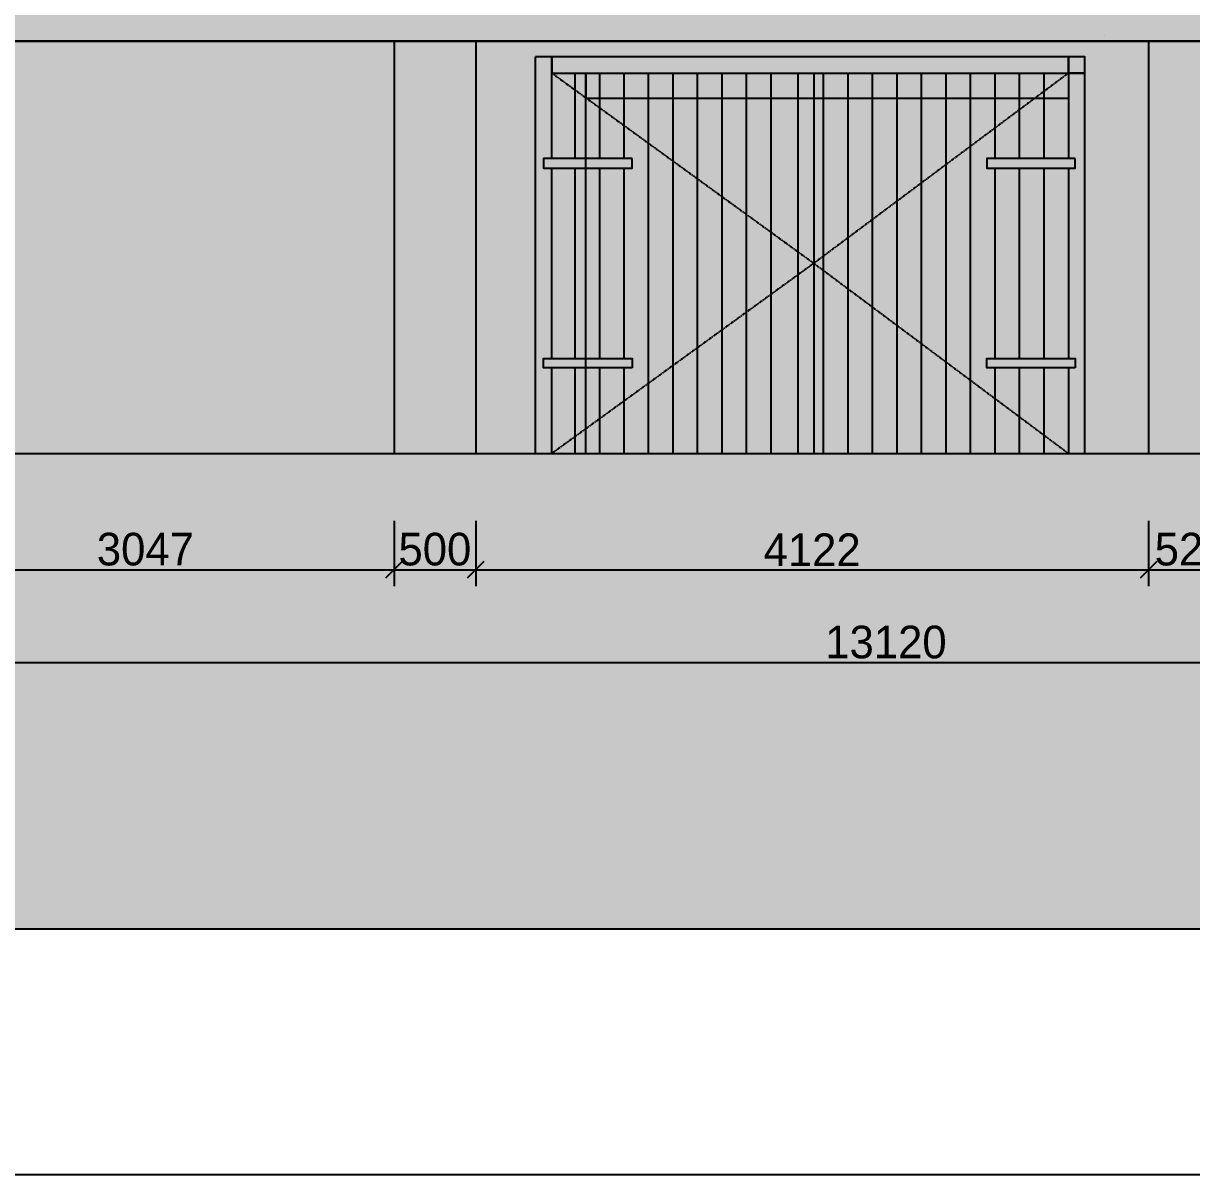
# Model space of a CAD drawing. Header units: metres. Extents: x 2773 to 296211, y -82189 to 61223.
# Drawn here: x 70071 to 77227, y -82189 to -75137 of the extents above; entities that cross this region are included whole.
import ezdxf

# ---------------------------------------------------------------- set-up
doc = ezdxf.new("R2010")
doc.units = ezdxf.units.M
doc.header["$LTSCALE"] = 0.5
doc.header["$PDMODE"] = 3
doc.linetypes.add('ACAD_ISO03W100', pattern=[30, 12, -18])
doc.linetypes.add('DASHED2', pattern=[9.525, 6.35, -3.175])
doc.layers.add('-help', color=4, linetype='Continuous', plot=False)
doc.layers.add('KON_HL', color=4, linetype='Continuous', plot=False)
for name, color, linetype in [('-höhenlinien', 251, 'ACAD_ISO03W100'), ('KON_025', 1, 'Continuous'), ('KON_050', 5, 'Continuous'), ('KON_SCHRAFF', 1, 'Continuous'), ('KON_STRICHLINIE', 1, 'DASHED2')]:
    doc.layers.add(name, color=color, linetype=linetype)
doc.styles.add('Century_Gothic', font='GOTHIC.TTF')
doc.dimstyles.new('M - 20 - HTL HALLSTATT$0', dxfattribs={"dimscale": 200, "dimtxt": 1.5, "dimasz": 0.5, "dimexe": 0.5, "dimexo": 0.2, "dimgap": 0.1, "dimtad": 1, "dimdec": 1, "dimdsep": 46, "dimtxsty": 'Century_Gothic', "dimblk": 'OBLIQUE', "dimcen": 0, "dimdle": 0.2, "dimclrd": 256, "dimclre": 256, "dimclrt": 256, "dimadec": 1, "dimazin": 0, "dimtfac": 1, "dimtdec": 1, "dimtix": 1, "dimtofl": 0, "dimtmove": 2, "dimatfit": 3, "dimldrblk": 'DOT', "dimfxl": 1.5, "dimfxlon": 1, "dimlwd": -1, "dimlwe": -1, "dimarcsym": 0})

# ---------------------------------------------------------------- blocks, each defined once
blk = doc.blocks.new('_Oblique')
at = {"color": 0, "linetype": 'ByBlock', "lineweight": -2}
blk.add_line((-0.5, -0.5), (0.5, 0.5), dxfattribs=at)
blk = doc.blocks.new('*D368')
at = {"layer": 'Defpoints', "color": 0, "transparency": 16777216}
for p in [(75355, -65949.2), (83969.2, -65949.2), (81414.7, -77771.9)]:
    blk.add_point(p, dxfattribs=at)
at = {"layer": 'KON_SCHRAFF', "transparency": 16777216}
for p, q in [((83969.2, -77811.9), (83969.2, -65909.2)), ((83669.2, -65949.2), (84069.2, -65949.2)), ((83669.2, -77771.9), (84069.2, -77771.9))]:
    blk.add_line(p, q, dxfattribs=at)
at = {"layer": 'KON_SCHRAFF', "transparency": 16777216, "xscale": 100, "yscale": 100, "zscale": 100}
for p, rotation in [((83969.2, -65949.2), 90), ((83969.2, -77771.9), 270)]:
    blk.add_blockref('_Oblique', p, dxfattribs=dict(at, rotation=rotation))
at = {"layer": 'KON_SCHRAFF', "transparency": 16777216, "insert": (83844.2, -71860.6), "char_height": 200, "attachment_point": 5, "rotation": 90, "style": 'Century_Gothic'}
blk.add_mtext('11822', dxfattribs=at)
blk = doc.blocks.new('_Dot')
at = {"color": 0, "linetype": 'ByBlock', "lineweight": -2}
blk.add_line((-0.5, 0), (-1, 0), dxfattribs=at)
at = {"color": 0, "linetype": 'ByBlock', "const_width": 0.5}
blk.add_lwpolyline([(-0.25, 0, 1), (0.25, 0, 1)], format="xyb", close=True, dxfattribs=at)
blk = doc.blocks.new('*D370')
at = {"layer": 'Defpoints', "color": 0, "transparency": 16777216}
for p in [(69294.7, -77771.9), (72341.7, -77771.9), (72341.7, -78484.1)]:
    blk.add_point(p, dxfattribs=at)
at = {"layer": 'KON_SCHRAFF', "transparency": 16777216}
for p, q in [((69294.7, -78184.1), (69294.7, -78584.1)), ((72341.7, -78184.1), (72341.7, -78584.1)), ((69254.7, -78484.1), (72381.7, -78484.1))]:
    blk.add_line(p, q, dxfattribs=at)
at = {"layer": 'KON_SCHRAFF', "transparency": 16777216, "xscale": 100, "yscale": 100, "zscale": 100, "rotation": 180}
blk.add_blockref('_Oblique', (69294.7, -78484.1), dxfattribs=at)
at = {"layer": 'KON_SCHRAFF', "transparency": 16777216, "xscale": 100, "yscale": 100, "zscale": 100}
blk.add_blockref('_Oblique', (72341.7, -78484.1), dxfattribs=at)
at = {"layer": 'KON_SCHRAFF', "transparency": 16777216, "insert": (70818.2, -78359.1), "char_height": 200, "attachment_point": 5, "style": 'Century_Gothic'}
blk.add_mtext('3047', dxfattribs=at)
blk = doc.blocks.new('*D371')
at = {"layer": 'Defpoints', "color": 0, "transparency": 16777216}
for p in [(72341.7, -77771.9), (72841.7, -77815.6), (72841.7, -78484.1)]:
    blk.add_point(p, dxfattribs=at)
at = {"layer": 'KON_SCHRAFF', "transparency": 16777216}
for p, q in [((72341.7, -78184.1), (72341.7, -78584.1)), ((72841.7, -78184.1), (72841.7, -78584.1)), ((72301.7, -78484.1), (72881.7, -78484.1))]:
    blk.add_line(p, q, dxfattribs=at)
at = {"layer": 'KON_SCHRAFF', "transparency": 16777216, "xscale": 100, "yscale": 100, "zscale": 100, "rotation": 180}
blk.add_blockref('_Oblique', (72341.7, -78484.1), dxfattribs=at)
at = {"layer": 'KON_SCHRAFF', "transparency": 16777216, "xscale": 100, "yscale": 100, "zscale": 100}
blk.add_blockref('_Oblique', (72841.7, -78484.1), dxfattribs=at)
at = {"layer": 'KON_SCHRAFF', "transparency": 16777216, "insert": (72591.7, -78359.1), "char_height": 200, "attachment_point": 5, "style": 'Century_Gothic'}
blk.add_mtext('500', dxfattribs=at)
blk = doc.blocks.new('*D372')
at = {"layer": 'Defpoints', "color": 0, "transparency": 16777216}
for p in [(76963.3, -77771.9), (72841.7, -77815.6), (76963.3, -78484.1)]:
    blk.add_point(p, dxfattribs=at)
at = {"layer": 'KON_SCHRAFF', "transparency": 16777216}
for p, q in [((72841.7, -78184.1), (72841.7, -78584.1)), ((76963.3, -78184.1), (76963.3, -78584.1)), ((72801.7, -78484.1), (77003.3, -78484.1))]:
    blk.add_line(p, q, dxfattribs=at)
at = {"layer": 'KON_SCHRAFF', "transparency": 16777216, "xscale": 100, "yscale": 100, "zscale": 100, "rotation": 180}
blk.add_blockref('_Oblique', (72841.7, -78484.1), dxfattribs=at)
at = {"layer": 'KON_SCHRAFF', "transparency": 16777216, "xscale": 100, "yscale": 100, "zscale": 100}
blk.add_blockref('_Oblique', (76963.3, -78484.1), dxfattribs=at)
at = {"layer": 'KON_SCHRAFF', "transparency": 16777216, "insert": (74902.5, -78361.6), "char_height": 200, "attachment_point": 5, "style": 'Century_Gothic'}
blk.add_mtext('4122', dxfattribs=at)
blk = doc.blocks.new('*D373')
at = {"layer": 'Defpoints', "color": 0, "transparency": 16777216}
for p in [(76963.3, -77771.9), (77484.7, -77771.9), (77484.7, -78484.1)]:
    blk.add_point(p, dxfattribs=at)
at = {"layer": 'KON_SCHRAFF', "transparency": 16777216}
for p, q in [((76963.3, -78184.1), (76963.3, -78584.1)), ((77484.7, -78184.1), (77484.7, -78584.1)), ((76923.3, -78484.1), (77524.7, -78484.1))]:
    blk.add_line(p, q, dxfattribs=at)
at = {"layer": 'KON_SCHRAFF', "transparency": 16777216, "xscale": 100, "yscale": 100, "zscale": 100, "rotation": 180}
blk.add_blockref('_Oblique', (76963.3, -78484.1), dxfattribs=at)
at = {"layer": 'KON_SCHRAFF', "transparency": 16777216, "xscale": 100, "yscale": 100, "zscale": 100}
blk.add_blockref('_Oblique', (77484.7, -78484.1), dxfattribs=at)
at = {"layer": 'KON_SCHRAFF', "transparency": 16777216, "insert": (77224, -78359.1), "char_height": 200, "attachment_point": 5, "style": 'Century_Gothic'}
blk.add_mtext('520', dxfattribs=at)
blk = doc.blocks.new('*D376')
at = {"layer": 'Defpoints', "color": 0, "transparency": 16777216}
for p in [(68794.7, -77771.9), (81914.7, -77771.9), (81914.7, -79053)]:
    blk.add_point(p, dxfattribs=at)
at = {"layer": 'KON_SCHRAFF', "transparency": 16777216}
for p, q in [((68794.7, -78753), (68794.7, -79153)), ((81914.7, -78753), (81914.7, -79153)), ((68754.7, -79053), (81954.7, -79053))]:
    blk.add_line(p, q, dxfattribs=at)
at = {"layer": 'KON_SCHRAFF', "transparency": 16777216, "xscale": 100, "yscale": 100, "zscale": 100, "rotation": 180}
blk.add_blockref('_Oblique', (68794.7, -79053), dxfattribs=at)
at = {"layer": 'KON_SCHRAFF', "transparency": 16777216, "xscale": 100, "yscale": 100, "zscale": 100}
blk.add_blockref('_Oblique', (81914.7, -79053), dxfattribs=at)
at = {"layer": 'KON_SCHRAFF', "transparency": 16777216, "insert": (75354.7, -78928), "char_height": 200, "attachment_point": 5, "style": 'Century_Gothic'}
blk.add_mtext('13120', dxfattribs=at)

msp = doc.modelspace()

# ---------------------------------------------------------------- hatches: boundary and pattern name
at = {"layer": '-höhenlinien', "ltscale": 0.01, "true_color": 0xe8e8e8, "transparency": 33554536}
h = msp.add_hatch(color=254, dxfattribs=at)
h.dxf.hatch_style = 1
h.set_gradient(color1=(188, 182, 179), rotation=270)
h.paths.add_polyline_path([(90609.01, -80685.61), (90609.01, -77795.1), (89198.49, -77862.73), (87647.99, -77602.37), (87185.21, -77608.93), (86635.59, -77678.94), (85142.76, -77740.13), (84681.53, -77729.01), (83407.23, -77628.3), (82700.25, -77637.1), (81914.71, -77771.93), (68794.71, -77771.93), (68712.34, -77286.91), (68723.63, -76960.36), (68727.57, -76763.77), (68699.74, -76437.18), (68654.62, -76211.49), (68604.85, -75875.88), (68531.69, -75602.85), (68423.26, -75494.42), (68386.48, -75357.13), (68265.38, -75287.22), (67529.56, -75336.16), (67341.43, -75369.59), (67145.89, -75372.02), (67045.05, -75373.28), (66918.42, -75345.05), (66780.75, -75346.77), (65284.51, -75418.51), (63734.01, -75158.15), (63271.24, -75164.71), (62707.36, -75236.53), (62707.36, -80685.61)])
at = {"layer": 'KON_025', "true_color": 0x636466, "transparency": 33554472}
h = msp.add_hatch(color=251, dxfattribs=at)
h.dxf.hatch_style = 1
h.paths.add_polyline_path([(72341.71, -75246.65), (69592.43, -75246.65), (69592.43, -75383.28), (72341.71, -75383.28)])
h = msp.add_hatch(color=251, dxfattribs=at)
h.dxf.hatch_style = 1
h.paths.add_polyline_path([(73140.54, -75246.65), (72840.22, -75246.65), (72840.22, -77771.93), (73140.54, -77771.93)])
h = msp.add_hatch(color=251, dxfattribs=at)
h.dxf.hatch_style = 1
h.paths.add_polyline_path([(76963.26, -75246.65), (73139.43, -75246.65), (73139.43, -75383.28), (76963.26, -75383.28)])
at = {"layer": 'KON_025', "true_color": 0x736c68, "transparency": 33554544}
h = msp.add_hatch(color=251, dxfattribs=at)
h.dxf.hatch_style = 1
h.paths.add_polyline_path([(73799.82, -76024.33), (73799.82, -75966.07), (73257.09, -75966.07), (73257.09, -76024.33)])
h.paths.add_polyline_path([(73257.09, -77247.79), (73799.82, -77247.79), (73799.82, -77189.54), (73257.09, -77189.54)])
h.paths.add_polyline_path([(75972.09, -77247.79), (76514.82, -77247.79), (76514.82, -77189.54), (75972.09, -77189.54)])
h.paths.add_polyline_path([(76514.82, -76024.33), (76514.82, -75966.07), (75972.09, -75966.07), (75972.09, -76024.33)])
at = {"layer": 'KON_SCHRAFF', "true_color": 0xc5b7aa, "transparency": 33554457}
h = msp.add_hatch(color=9, dxfattribs=at)
h.dxf.hatch_style = 1
h.paths.add_polyline_path([(75355, -65949.19), (68794.71, -72266.65), (68794.71, -77771.93), (81914.71, -77771.93), (81914.71, -72266.65)])
at = {"layer": 'KON_SCHRAFF', "true_color": 0xc5b7aa, "transparency": 33554687}
h = msp.add_hatch(color=9, dxfattribs=at)
h.dxf.hatch_style = 1
h.paths.add_polyline_path([(69294.71, -75066.65), (68794.71, -75066.65), (68794.71, -75246.65), (69294.71, -75246.65)])
h.paths.add_polyline_path([(72341.71, -75066.65), (69294.71, -75066.65), (69294.71, -75246.65), (72341.71, -75246.65)])
h.paths.add_polyline_path([(72841.71, -75066.65), (72341.71, -75066.65), (72341.71, -75246.65), (72841.71, -75246.65)])
h.paths.add_polyline_path([(76963.26, -75066.65), (72841.71, -75066.65), (72841.71, -75246.65), (76963.26, -75246.65)])
h.paths.add_polyline_path([(77484.71, -75066.65), (76963.26, -75066.65), (76963.26, -75246.65), (77484.71, -75246.65)])
h.paths.add_polyline_path([(81414.71, -75066.65), (77484.71, -75066.65), (77484.71, -75246.65), (81414.71, -75246.65)])
h.paths.add_polyline_path([(81914.71, -75066.65), (81414.71, -75066.65), (81414.71, -75246.65), (81914.71, -75246.65)])
at = {"layer": 'KON_SCHRAFF', "true_color": 0x939598, "transparency": 33554602}
h = msp.add_hatch(color=252, dxfattribs=at)
h.dxf.hatch_style = 1
h.paths.add_polyline_path([(69294.71, -75246.65), (68794.71, -75246.65), (68794.71, -77771.93), (69294.71, -77771.93)])
h.paths.add_polyline_path([(81914.71, -75246.65), (81414.71, -75246.65), (81414.71, -77771.93), (81914.71, -77771.93)])
h.paths.add_polyline_path([(72841.71, -75246.65), (72341.71, -75246.65), (72341.71, -77771.93), (72841.71, -77771.93)])
at = {"layer": 'KON_SCHRAFF', "true_color": 0xb5a392, "transparency": 33554480}
h = msp.add_hatch(color=253, dxfattribs=at)
h.dxf.hatch_style = 1
h.paths.add_polyline_path([(77484.71, -75246.65), (76963.26, -75246.65), (76963.26, -77771.93), (77484.71, -77771.93)])
at = {"layer": 'KON_SCHRAFF', "true_color": 0xc5b7aa, "transparency": 33554607}
h = msp.add_hatch(color=9, dxfattribs=at)
h.dxf.hatch_style = 1
h.paths.add_polyline_path([(76573.19, -75341.93), (73308.19, -75341.93), (73308.19, -75441.93), (76473.19, -75441.93), (76573.19, -75441.93)])
h.paths.add_polyline_path([(73308.19, -75341.93), (73208.19, -75341.93), (73208.19, -77771.93), (73308.19, -77771.93), (73308.19, -77247.79), (73257.09, -77247.79), (73257.09, -77189.54), (73308.19, -77189.54), (73308.19, -76024.33), (73257.09, -76024.33), (73257.09, -75966.07), (73308.19, -75966.07)])
h.paths.add_polyline_path([(76573.19, -75441.93), (76473.19, -75441.93), (76473.19, -75966.07), (76514.82, -75966.07), (76514.82, -76024.33), (76473.19, -76024.33), (76473.19, -77189.54), (76514.82, -77189.54), (76514.82, -77247.79), (76473.19, -77247.79), (76473.19, -77771.93), (76573.19, -77771.93)])
at = {"layer": 'KON_SCHRAFF', "true_color": 0xa48f7a, "transparency": 33554490}
h = msp.add_hatch(color=252, dxfattribs=at)
h.dxf.hatch_style = 1
h.paths.add_polyline_path([(73451.15, -75441.93), (73308.19, -75441.93), (73308.19, -75966.07), (73451.15, -75966.07)])
h.paths.add_polyline_path([(73451.15, -76024.33), (73308.19, -76024.33), (73308.19, -77189.54), (73451.15, -77189.54)])
h.paths.add_polyline_path([(73451.15, -77247.79), (73308.19, -77247.79), (73308.19, -77771.93), (73451.15, -77771.93)])
h.paths.add_polyline_path([(73751.15, -76024.33), (73601.15, -76024.33), (73601.15, -77189.54), (73751.15, -77189.54)])
h.paths.add_polyline_path([(73751.15, -77247.79), (73601.15, -77247.79), (73601.15, -77771.93), (73751.15, -77771.93)])
h.paths.add_polyline_path([(73751.15, -75595.35), (73601.15, -75595.35), (73601.15, -75966.07), (73751.15, -75966.07)])
h.paths.add_polyline_path([(74051.15, -75595.35), (73901.15, -75595.35), (73901.15, -77771.93), (74051.15, -77771.93)])
h.paths.add_polyline_path([(74051.15, -75441.93), (73901.15, -75441.93), (73901.15, -75595.35), (74051.15, -75595.35)])
h.paths.add_polyline_path([(74351.15, -75595.35), (74201.15, -75595.35), (74201.15, -77771.93), (74351.15, -77771.93)])
h.paths.add_polyline_path([(74351.15, -75441.93), (74201.15, -75441.93), (74201.15, -75595.35), (74351.15, -75595.35)])
h.paths.add_polyline_path([(74913.19, -75595.35), (74817.36, -75595.35), (74817.36, -77771.93), (74913.19, -77771.93)])
h.paths.add_polyline_path([(74913.19, -75441.93), (74817.36, -75441.93), (74817.36, -75595.35), (74913.19, -75595.35)])
h.paths.add_polyline_path([(75273.19, -75595.35), (75123.19, -75595.35), (75123.19, -77771.93), (75273.19, -77771.93)])
h.paths.add_polyline_path([(75273.19, -75441.93), (75123.19, -75441.93), (75123.19, -75595.35), (75273.19, -75595.35)])
h.paths.add_polyline_path([(75723.19, -75595.35), (75573.19, -75595.35), (75573.19, -77771.93), (75723.19, -77771.93)])
h.paths.add_polyline_path([(75723.19, -75441.93), (75573.19, -75441.93), (75573.19, -75595.35), (75723.19, -75595.35)])
h.paths.add_polyline_path([(76023.19, -75595.35), (75873.19, -75595.35), (75873.19, -77771.93), (76023.19, -77771.93), (76023.19, -77247.79), (75972.09, -77247.79), (75972.09, -77189.54), (76023.19, -77189.54), (76023.19, -76024.33), (75972.09, -76024.33), (75972.09, -75966.07), (76023.19, -75966.07)])
h.paths.add_polyline_path([(76023.19, -75441.93), (75873.19, -75441.93), (75873.19, -75595.35), (76023.19, -75595.35)])
h.paths.add_polyline_path([(76473.19, -75595.35), (76323.19, -75595.35), (76323.19, -75966.07), (76473.19, -75966.07)])
h.paths.add_polyline_path([(76473.19, -75441.93), (76323.19, -75441.93), (76323.19, -75595.35), (76473.19, -75595.35)])
h.paths.add_polyline_path([(76473.19, -76024.33), (76323.19, -76024.33), (76323.19, -77189.54), (76473.19, -77189.54)])
h.paths.add_polyline_path([(76473.19, -77247.79), (76323.19, -77247.79), (76323.19, -77771.93), (76473.19, -77771.93)])
at = {"layer": 'KON_SCHRAFF', "true_color": 0xc5b7aa, "transparency": 33554569}
h = msp.add_hatch(color=9, dxfattribs=at)
h.dxf.hatch_style = 1
h.paths.add_polyline_path([(73601.15, -75595.35), (73515.68, -75595.35), (73515.68, -75966.07), (73601.15, -75966.07)])
h.paths.add_polyline_path([(73601.15, -75441.93), (73515.68, -75441.93), (73515.68, -75595.35), (73601.15, -75595.35)])
h.paths.add_polyline_path([(73515.68, -75595.35), (73515.68, -75441.93), (73451.15, -75441.93), (73451.15, -75966.07), (73515.68, -75966.07)])
h.paths.add_polyline_path([(73601.15, -76024.33), (73515.68, -76024.33), (73515.68, -77189.54), (73601.15, -77189.54)])
h.paths.add_polyline_path([(73515.68, -76024.33), (73451.15, -76024.33), (73451.15, -77189.54), (73515.68, -77189.54)])
h.paths.add_polyline_path([(73601.15, -77247.79), (73515.68, -77247.79), (73515.68, -77771.93), (73601.15, -77771.93)])
h.paths.add_polyline_path([(73515.68, -77247.79), (73451.15, -77247.79), (73451.15, -77771.93), (73515.68, -77771.93)])
h.paths.add_polyline_path([(74501.15, -75595.35), (74351.15, -75595.35), (74351.15, -77771.93), (74501.15, -77771.93)])
h.paths.add_polyline_path([(74501.15, -75441.93), (74351.15, -75441.93), (74351.15, -75595.35), (74501.15, -75595.35)])
h.paths.add_polyline_path([(74973.19, -75595.35), (74913.19, -75595.35), (74913.19, -77771.93), (74973.19, -77771.93)])
h.paths.add_polyline_path([(74973.19, -75441.93), (74913.19, -75441.93), (74913.19, -75595.35), (74973.19, -75595.35)])
h.paths.add_polyline_path([(75573.19, -75595.35), (75423.19, -75595.35), (75423.19, -77771.93), (75573.19, -77771.93)])
h.paths.add_polyline_path([(75573.19, -75441.93), (75423.19, -75441.93), (75423.19, -75595.35), (75573.19, -75595.35)])
h.paths.add_polyline_path([(76173.19, -75441.93), (76023.19, -75441.93), (76023.19, -75595.35), (76173.19, -75595.35)])
h.paths.add_polyline_path([(76173.19, -75595.35), (76023.19, -75595.35), (76023.19, -75966.07), (76173.19, -75966.07)])
h.paths.add_polyline_path([(76173.19, -76024.33), (76023.19, -76024.33), (76023.19, -77189.54), (76173.19, -77189.54)])
h.paths.add_polyline_path([(76173.19, -77247.79), (76023.19, -77247.79), (76023.19, -77771.93), (76173.19, -77771.93)])
at = {"layer": 'KON_SCHRAFF', "true_color": 0xa48f7a, "transparency": 33554490}
h = msp.add_hatch(color=252, dxfattribs=at)
h.dxf.hatch_style = 1
h.paths.add_polyline_path([(73751.15, -75595.35), (73751.15, -75441.93), (73601.15, -75441.93), (73601.15, -75595.35)])
at = {"layer": 'KON_SCHRAFF', "true_color": 0xc5b7aa, "transparency": 33554498}
h = msp.add_hatch(color=9, dxfattribs=at)
h.dxf.hatch_style = 1
h.paths.add_polyline_path([(73901.15, -75595.35), (73751.15, -75595.35), (73751.15, -75966.07), (73799.82, -75966.07), (73799.82, -76024.33), (73751.15, -76024.33), (73751.15, -77189.54), (73799.82, -77189.54), (73799.82, -77247.79), (73751.15, -77247.79), (73751.15, -77771.93), (73901.15, -77771.93)])
h.paths.add_polyline_path([(73901.15, -75441.93), (73751.15, -75441.93), (73751.15, -75595.35), (73901.15, -75595.35)])
h.paths.add_polyline_path([(74651.15, -75595.35), (74501.15, -75595.35), (74501.15, -77771.93), (74651.15, -77771.93)])
h.paths.add_polyline_path([(74651.15, -75441.93), (74501.15, -75441.93), (74501.15, -75595.35), (74651.15, -75595.35)])
h.paths.add_polyline_path([(75423.19, -75595.35), (75273.19, -75595.35), (75273.19, -77771.93), (75423.19, -77771.93)])
h.paths.add_polyline_path([(75423.19, -75441.93), (75273.19, -75441.93), (75273.19, -75595.35), (75423.19, -75595.35)])
h.paths.add_polyline_path([(76323.19, -75441.93), (76173.19, -75441.93), (76173.19, -75595.35), (76323.19, -75595.35)])
h.paths.add_polyline_path([(76323.19, -75595.35), (76173.19, -75595.35), (76173.19, -75966.07), (76323.19, -75966.07)])
h.paths.add_polyline_path([(76323.19, -76024.33), (76173.19, -76024.33), (76173.19, -77189.54), (76323.19, -77189.54)])
h.paths.add_polyline_path([(76323.19, -77247.79), (76173.19, -77247.79), (76173.19, -77771.93), (76323.19, -77771.93)])
at = {"layer": 'KON_SCHRAFF', "true_color": 0xc5b7aa, "transparency": 33554508}
h = msp.add_hatch(color=9, dxfattribs=at)
h.dxf.hatch_style = 1
h.paths.add_polyline_path([(74201.15, -75595.35), (74051.15, -75595.35), (74051.15, -77771.93), (74201.15, -77771.93)])
h.paths.add_polyline_path([(74201.15, -75441.93), (74051.15, -75441.93), (74051.15, -75595.35), (74201.15, -75595.35)])
h.paths.add_polyline_path([(74817.36, -75441.93), (74651.15, -75441.93), (74651.15, -75595.35), (74817.36, -75595.35)])
h.paths.add_polyline_path([(74817.36, -75595.35), (74651.15, -75595.35), (74651.15, -77771.93), (74817.36, -77771.93)])
h.paths.add_polyline_path([(75123.19, -75595.35), (74973.19, -75595.35), (74973.19, -77771.93), (75123.19, -77771.93)])
h.paths.add_polyline_path([(75123.19, -75441.93), (74973.19, -75441.93), (74973.19, -75595.35), (75123.19, -75595.35)])
h.paths.add_polyline_path([(75873.19, -75595.35), (75723.19, -75595.35), (75723.19, -77771.93), (75873.19, -77771.93)])
h.paths.add_polyline_path([(75873.19, -75441.93), (75723.19, -75441.93), (75723.19, -75595.35), (75873.19, -75595.35)])

# ---------------------------------------------------------------- linework, layer by layer
at = {"layer": '-help'}
msp.add_lwpolyline([(90609.01, -61325.75), (62707.36, -61325.75), (62707.36, -82189.17), (90609.01, -82189.17)], close=True, dxfattribs=at)
at = {"layer": 'KON_025'}
for points in [[(76690.78, -75208.93), (76690.78, -75208.93)], [(73799.82, -75966.07), (73257.09, -75966.07), (73257.09, -76024.33), (73799.82, -76024.33)], [(76514.82, -75966.07), (75972.09, -75966.07), (75972.09, -76024.33), (76514.82, -76024.33)], [(73799.82, -77247.79), (73257.09, -77247.79), (73257.09, -77189.54), (73799.82, -77189.54)], [(76514.82, -77247.79), (75972.09, -77247.79), (75972.09, -77189.54), (76514.82, -77189.54)]]:
    msp.add_lwpolyline(points, close=True, dxfattribs=at)
for points in [[(73208.19, -77771.93), (73208.19, -75341.93)], [(76573.19, -77771.93), (76573.19, -75341.93), (73208.19, -75341.93)], [(73308.19, -75966.07), (73308.19, -75341.93)], [(76473.19, -75441.93), (76473.19, -75341.93), (76473.19, -75966.07)], [(76573.19, -77771.93), (76573.19, -75341.93)], [(73308.19, -75441.93), (76473.19, -75441.93)], [(73451.15, -75966.07), (73451.15, -75441.93)], [(73601.15, -75966.07), (73601.15, -75441.93)], [(73751.15, -75966.07), (73751.15, -75441.93)], [(73901.15, -77771.93), (73901.15, -77771.93), (73901.15, -75441.93)], [(74051.15, -77771.93), (74051.15, -77771.93), (74051.15, -75441.93)], [(74201.15, -77771.93), (74201.15, -77771.93), (74201.15, -75441.93)], [(74351.15, -77771.93), (74351.15, -77771.93), (74351.15, -75441.93)], [(74501.15, -77771.93), (74501.15, -77771.93), (74501.15, -75441.93)], [(74651.15, -77771.93), (74651.15, -77771.93), (74651.15, -75441.93)], [(74817.36, -77771.93), (74817.36, -77771.93), (74817.36, -75441.93)], [(74913.19, -75441.93), (74913.19, -77771.93)], [(74973.19, -77771.93), (74973.19, -77771.93), (74973.19, -75441.93)], [(75123.19, -77771.93), (75123.19, -77771.93), (75123.19, -75441.93)], [(75273.19, -77771.93), (75273.19, -77771.93), (75273.19, -75441.93)], [(75423.19, -77771.93), (75423.19, -77771.93), (75423.19, -75441.93)], [(75573.19, -77771.93), (75573.19, -77771.93), (75573.19, -75441.93)], [(75723.19, -77771.93), (75723.19, -77771.93), (75723.19, -75441.93)], [(75873.19, -77771.93), (75873.19, -77771.93), (75873.19, -75441.93)], [(76023.19, -75966.07), (76023.19, -75441.93)], [(76173.19, -75966.07), (76173.19, -75441.93)], [(76323.19, -75966.07), (76323.19, -75441.93)], [(73308.19, -77189.54), (73308.19, -76024.33)], [(73451.15, -77189.54), (73451.15, -76024.33)], [(73601.15, -77189.54), (73601.15, -76024.33)], [(73751.15, -77189.54), (73751.15, -76024.33)], [(76023.19, -77189.54), (76023.19, -76024.33)], [(76173.19, -77189.54), (76173.19, -76024.33)], [(76323.19, -77189.54), (76323.19, -76024.33)], [(76473.19, -76024.33), (76473.19, -77189.54)], [(73308.19, -77771.93), (73308.19, -77247.79)], [(73451.15, -77771.93), (73451.15, -77771.93), (73451.15, -77247.79)], [(73601.15, -77771.93), (73601.15, -77771.93), (73601.15, -77247.79)], [(73751.15, -77771.93), (73751.15, -77771.93), (73751.15, -77247.79)], [(76023.19, -77771.93), (76023.19, -77771.93), (76023.19, -77247.79)], [(76173.19, -77771.93), (76173.19, -77771.93), (76173.19, -77247.79)], [(76323.19, -77771.93), (76323.19, -77771.93), (76323.19, -77247.79)], [(76473.19, -77247.79), (76473.19, -77771.93)]]:
    msp.add_lwpolyline(points, dxfattribs=at)
at = {"layer": 'KON_050'}
for points in [[(68794.71, -72266.65), (68794.71, -77771.93), (81914.71, -77771.93), (81914.71, -72266.65)], [(72341.71, -75246.65), (72341.71, -77771.93)], [(72841.71, -75246.65), (72841.71, -77771.93)], [(76963.26, -75246.65), (76963.26, -77771.93)]]:
    msp.add_lwpolyline(points, dxfattribs=at)
msp.add_lwpolyline([(68794.71, -75066.65), (81914.71, -75066.65), (81914.71, -75246.65), (68794.71, -75246.65)], close=True, dxfattribs=at)
at = {"layer": 'KON_HL'}
for points in [[(68794.71, -75066.65), (68794.71, -75246.65), (81914.71, -75246.65)], [(73308.19, -75966.07), (73308.19, -75341.93), (73308.19, -75441.93), (76573.19, -75441.93), (76473.19, -75441.93), (76473.19, -75966.07)], [(73308.19, -77771.93), (73515.68, -77771.93), (73515.68, -75441.93), (73515.68, -75595.35), (76473.19, -75595.35)], [(73308.19, -77189.54), (73308.19, -76024.33)], [(76473.19, -76024.33), (76473.19, -77189.54)], [(73208.19, -77771.93), (73308.19, -77771.93), (73308.19, -77247.79)], [(76473.19, -77247.79), (76473.19, -77771.93)], [(68794.71, -77771.93), (87641.81, -77771.93)]]:
    msp.add_lwpolyline(points, dxfattribs=at)
at = {"layer": 'KON_SCHRAFF'}
for points in [[(92708.86, -77784.56), (92744.97, -80685.61), (62707.36, -80685.61)], [(73208.19, -77771.93), (76573.19, -77771.93)]]:
    msp.add_lwpolyline(points, dxfattribs=at)
at = {"layer": 'KON_STRICHLINIE'}
for points in [[(73308.19, -75441.93), (74913.19, -76606.93), (73308.19, -77771.93)], [(76473.19, -75441.93), (74913.19, -76606.93), (76473.19, -77771.93)]]:
    msp.add_lwpolyline(points, dxfattribs=at)

# ---------------------------------------------------------------- dimensions: what is measured, and where the dimension line sits
at = {"layer": 'KON_SCHRAFF'}
dim = msp.add_linear_dim(base=(83969.22, -65949.19), p1=(81414.71, -77771.93), p2=(75355, -65949.19), angle=90, text='11822', dimstyle='M - 20 - HTL HALLSTATT$0', override={"dimtxt": 1}, dxfattribs=at)
dim.commit()
dim.dimension.update_dxf_attribs({"geometry": '*D368', "text_midpoint": (83844.19, -71860.56)})
for base, p1, p2, picture, middle in [((81914.71, -79053.03), (68794.71, -77771.93), (81914.71, -77771.93), '*D376', (75354.71, -78928)), ((72341.71, -78484.12), (69294.71, -77771.93), (72341.71, -77771.93), '*D370', (70818.21, -78359.09)), ((72841.71, -78484.12), (72341.71, -77771.93), (72841.71, -77815.61), '*D371', (72591.71, -78359.09))]:
    dim = msp.add_linear_dim(base=base, p1=p1, p2=p2, dimstyle='M - 20 - HTL HALLSTATT$0', override={"dimtxt": 1}, dxfattribs=at)
    dim.commit()
    dim.dimension.update_dxf_attribs({"geometry": picture, "text_midpoint": middle})
for base, p1, p2, text, picture, middle in [((76963.26, -78484.12), (72841.71, -77815.61), (76963.26, -77771.93), '4122', '*D372', (74902.49, -78361.6)), ((77484.71, -78484.12), (76963.26, -77771.93), (77484.71, -77771.93), '520', '*D373', (77223.99, -78359.09))]:
    dim = msp.add_linear_dim(base=base, p1=p1, p2=p2, text=text, dimstyle='M - 20 - HTL HALLSTATT$0', override={"dimtxt": 1}, dxfattribs=at)
    dim.commit()
    dim.dimension.update_dxf_attribs({"geometry": picture, "text_midpoint": middle})

doc.saveas('drawing.dxf')
